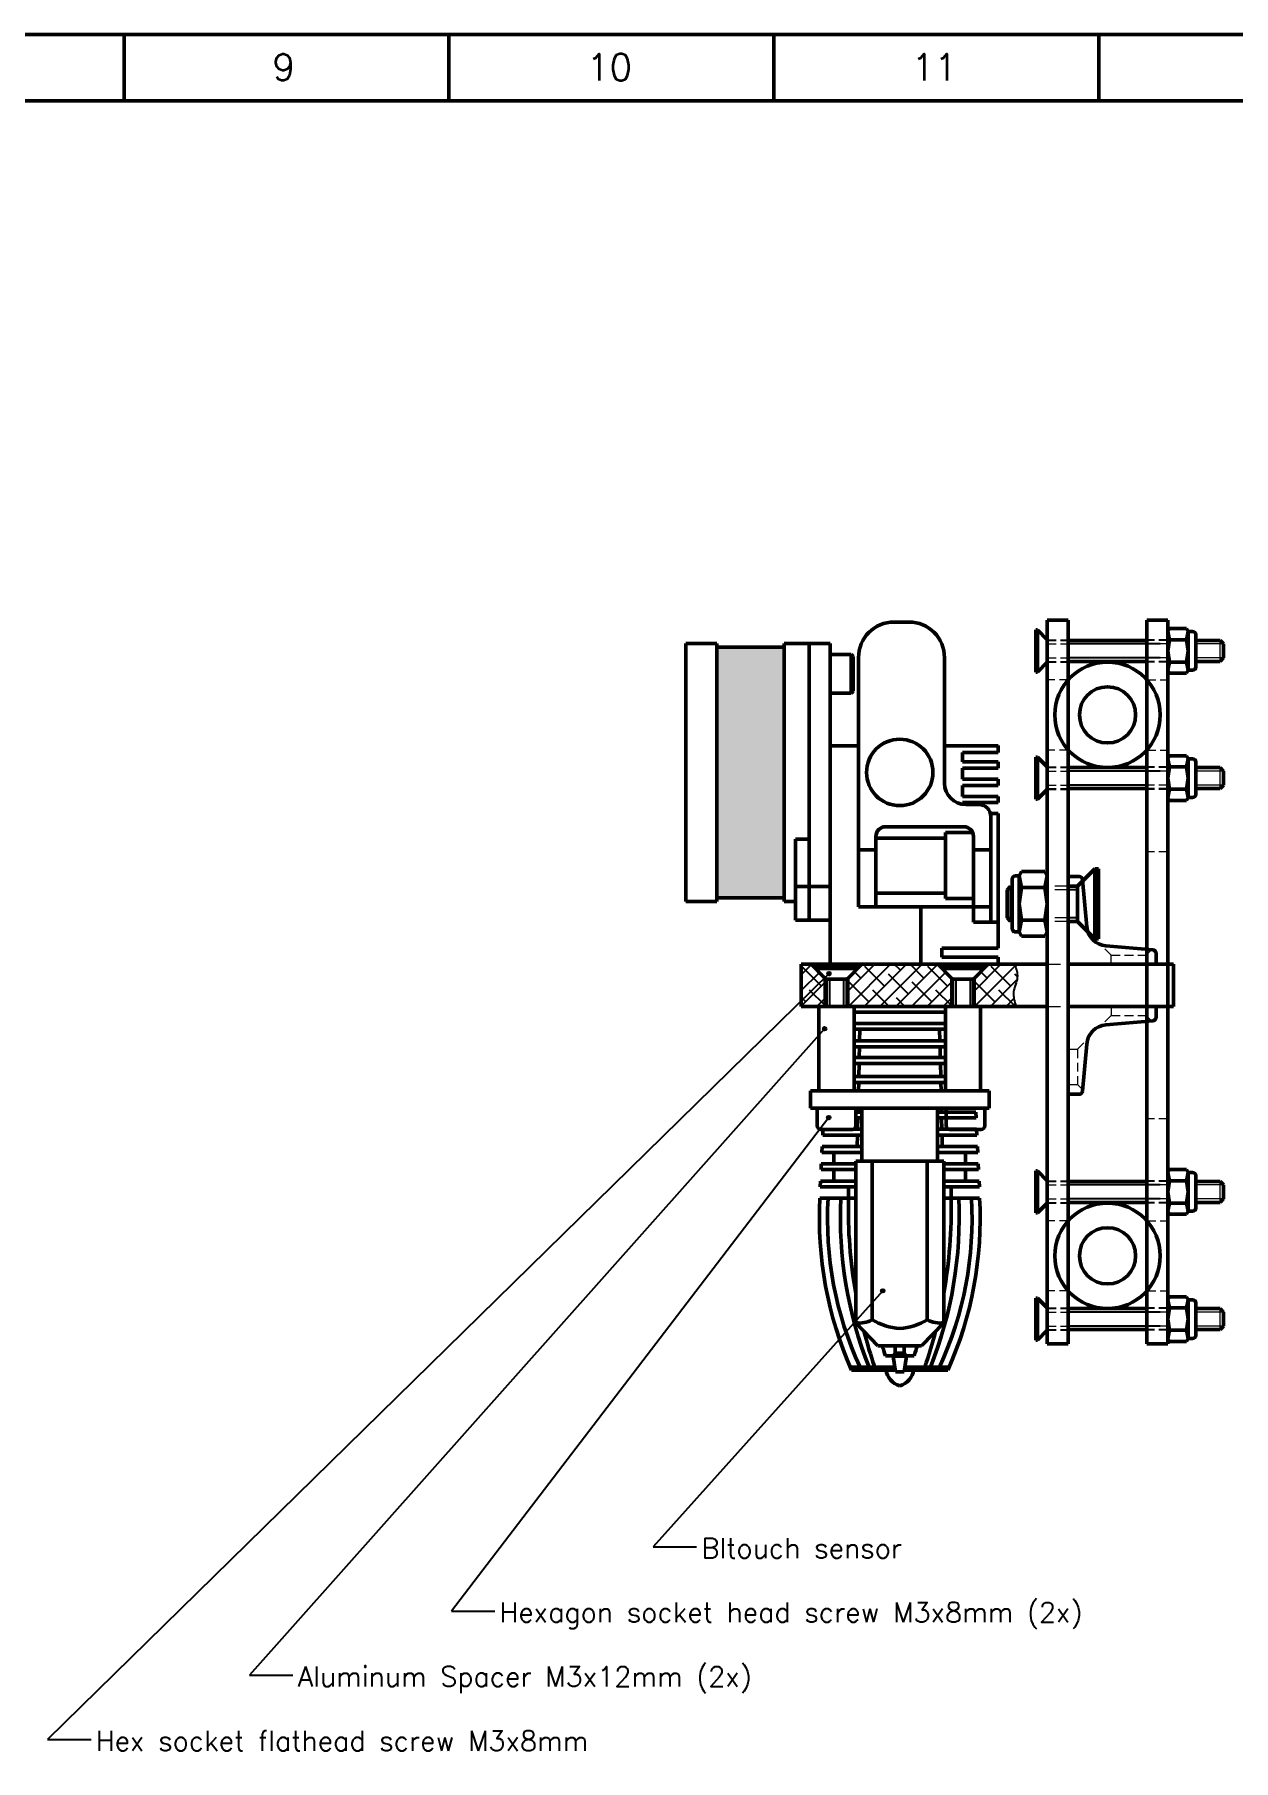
# Model space of a CAD drawing. Extents: x 22869 to 23563, y -7306 to -6812.
# Drawn here: x 23226.5 to 23397.2, y -7057.6 to -6811.9 of the extents above; entities that cross this region are included whole.
import ezdxf

# ---------------------------------------------------------------- set-up
doc = ezdxf.new("R2010")
doc.units = 0
doc.linetypes.add('DASHED', pattern=[19.05, 12.7, -6.35])
doc.layers.add('Cotas', color=90, linetype='Continuous')
doc.layers.add('Hachura', color=9, linetype='Continuous')
for name, color, linetype, lineweight in [('Extrusora', 4, 'Continuous', 50), ('Fixação e Transmissão', 5, 'Continuous', 50), ('Guias', 30, 'Continuous', 50), ('Hotend', 4, 'Continuous', 50), ('Linha tracejada', 254, 'DASHED', 15), ('Perfis e Cantoneiras', 2, 'Continuous', 50), ('Peças Usinadas', 120, 'Continuous', 50)]:
    doc.layers.add(name, color=color, linetype=linetype, lineweight=lineweight)
doc.styles.get("Standard").update_dxf_attribs({"font": 'romans.shx'})

msp = doc.modelspace()

# ---------------------------------------------------------------- hatches: boundary and pattern name
at = {"layer": 'Cotas'}
h = msp.add_hatch(color=256, dxfattribs=at)
h.dxf.hatch_style = 1
h.paths.add_polyline_path([(23339.896, -6945.566, 0.2411741), (23339.789, -6945.356, 0.6113775), (23339.379, -6945.566, 1), (23339.896, -6945.566)])
h = msp.add_hatch(color=256, dxfattribs=at)
h.dxf.hatch_style = 1
h.paths.add_polyline_path([(23339.276, -6953.425, 0.2411741), (23339.169, -6953.215, 0.6113775), (23338.759, -6953.425, 1), (23339.276, -6953.425)])
h = msp.add_hatch(color=256, dxfattribs=at)
h.dxf.hatch_style = 1
h.paths.add_polyline_path([(23339.856, -6966.073, 0.2411741), (23339.748, -6965.863, 0.6113775), (23339.338, -6966.073, 1), (23339.856, -6966.073)])
h = msp.add_hatch(color=256, dxfattribs=at)
h.dxf.hatch_style = 1
h.paths.add_polyline_path([(23347.552, -6990.729, 0.2411741), (23347.444, -6990.519, 0.6113775), (23347.034, -6990.729, 1), (23347.552, -6990.729)])
at = {"layer": 'Extrusora'}
h = msp.add_hatch(color=256, dxfattribs=at)
h.dxf.hatch_style = 1
h.paths.add_polyline_path([(23323.681, -6899.107), (23323.681, -6916.941), (23333.253, -6916.941), (23333.253, -6899.107), (23323.681, -6899.107)])
h = msp.add_hatch(color=256, dxfattribs=at)
h.dxf.hatch_style = 1
h.paths.add_polyline_path([(23323.681, -6916.941), (23323.681, -6934.776), (23333.253, -6934.776), (23333.253, -6916.941), (23323.681, -6916.941)])
at = {"layer": 'Hachura'}
h = msp.add_hatch(dxfattribs=at)
h.set_pattern_fill('ANSI38', color=256, scale=0.5)
h.paths.add_polyline_path([(23339.109, -6946.25), (23337.709, -6944.85), (23340.709, -6944.85), (23340.709, -6944.65), (23340.709, -6944.249), (23339.791, -6944.249), (23335.696, -6944.249), (23335.696, -6950.249), (23339.109, -6950.249), (23339.109, -6946.25)])
h = msp.add_hatch(dxfattribs=at)
h.set_pattern_fill('ANSI38', color=256, scale=0.5)
h.paths.add_polyline_path([(23357.109, -6946.25), (23355.709, -6944.85), (23358.709, -6944.85), (23358.709, -6944.65), (23358.709, -6944.249), (23352.727, -6944.249), (23349.709, -6944.249), (23340.709, -6944.249), (23340.709, -6944.65), (23343.709, -6944.65), (23343.709, -6944.85), (23342.309, -6946.25), (23342.309, -6950.249), (23349.709, -6950.249), (23355.696, -6950.249), (23357.109, -6950.249), (23357.109, -6946.25)])
h = msp.add_hatch(dxfattribs=at)
h.set_pattern_fill('ANSI38', color=256, scale=0.5)
h.paths.add_polyline_path([(23366.045, -6947.593), (23366.05, -6947.577), (23366.055, -6947.561), (23366.064, -6947.529), (23366.074, -6947.498), (23366.084, -6947.466), (23366.094, -6947.435), (23366.105, -6947.403), (23366.115, -6947.371), (23366.125, -6947.34), (23366.136, -6947.308), (23366.146, -6947.277), (23366.188, -6947.15), (23366.209, -6947.087), (23366.22, -6947.056), (23366.23, -6947.024), (23366.24, -6946.992), (23366.25, -6946.961), (23366.261, -6946.929), (23366.271, -6946.898), (23366.28, -6946.866), (23366.29, -6946.834), (23366.3, -6946.803), (23366.304, -6946.787), (23366.309, -6946.771), (23366.314, -6946.756), (23366.318, -6946.74), (23366.323, -6946.724), (23366.327, -6946.708), (23366.332, -6946.692), (23366.336, -6946.677), (23366.34, -6946.661), (23366.345, -6946.645), (23366.349, -6946.629), (23366.353, -6946.613), (23366.357, -6946.597), (23366.361, -6946.582), (23366.365, -6946.566), (23366.369, -6946.55), (23366.372, -6946.534), (23366.376, -6946.518), (23366.38, -6946.503), (23366.383, -6946.487), (23366.387, -6946.471), (23366.39, -6946.455), (23366.394, -6946.439), (23366.397, -6946.423), (23366.4, -6946.408), (23366.403, -6946.392), (23366.406, -6946.376), (23366.409, -6946.36), (23366.412, -6946.344), (23366.414, -6946.328), (23366.417, -6946.313), (23366.42, -6946.297), (23366.422, -6946.281), (23366.424, -6946.265), (23366.427, -6946.249), (23366.429, -6946.233), (23366.431, -6946.217), (23366.433, -6946.201), (23366.434, -6946.186), (23366.436, -6946.17), (23366.438, -6946.154), (23366.439, -6946.138), (23366.44, -6946.123), (23366.441, -6946.109), (23366.442, -6946.094), (23366.443, -6946.079), (23366.444, -6946.065), (23366.445, -6946.05), (23366.446, -6946.036), (23366.446, -6946.021), (23366.447, -6946.006), (23366.447, -6945.992), (23366.447, -6945.977), (23366.448, -6945.962), (23366.448, -6945.948), (23366.448, -6945.933), (23366.448, -6945.918), (23366.448, -6945.904), (23366.447, -6945.889), (23366.447, -6945.874), (23366.447, -6945.86), (23366.446, -6945.845), (23366.446, -6945.83), (23366.445, -6945.816), (23366.444, -6945.801), (23366.443, -6945.786), (23366.443, -6945.772), (23366.442, -6945.757), (23366.441, -6945.742), (23366.439, -6945.728), (23366.438, -6945.713), (23366.437, -6945.698), (23366.436, -6945.684), (23366.434, -6945.669), (23366.433, -6945.654), (23366.431, -6945.639), (23366.429, -6945.625), (23366.428, -6945.61), (23366.426, -6945.595), (23366.424, -6945.581), (23366.422, -6945.566), (23366.42, -6945.551), (23366.418, -6945.536), (23366.416, -6945.522), (23366.414, -6945.507), (23366.412, -6945.492), (23366.409, -6945.478), (23366.407, -6945.463), (23366.405, -6945.448), (23366.402, -6945.433), (23366.399, -6945.419), (23366.397, -6945.404), (23366.394, -6945.389), (23366.391, -6945.374), (23366.389, -6945.36), (23366.386, -6945.345), (23366.383, -6945.33), (23366.38, -6945.315), (23366.377, -6945.301), (23366.374, -6945.286), (23366.371, -6945.271), (23366.367, -6945.256), (23366.364, -6945.242), (23366.361, -6945.227), (23366.358, -6945.212), (23366.354, -6945.197), (23366.351, -6945.183), (23366.347, -6945.168), (23366.344, -6945.153), (23366.34, -6945.138), (23366.337, -6945.123), (23366.333, -6945.109), (23366.329, -6945.094), (23366.325, -6945.079), (23366.322, -6945.064), (23366.318, -6945.05), (23366.31, -6945.02), (23366.302, -6944.99), (23366.294, -6944.961), (23366.286, -6944.931), (23366.277, -6944.902), (23366.269, -6944.872), (23366.26, -6944.843), (23366.251, -6944.813), (23366.242, -6944.783), (23366.233, -6944.754), (23366.224, -6944.724), (23366.215, -6944.695), (23366.206, -6944.665), (23366.196, -6944.635), (23366.187, -6944.606), (23366.177, -6944.576), (23366.168, -6944.546), (23366.158, -6944.517), (23366.148, -6944.487), (23366.138, -6944.458), (23366.128, -6944.428), (23366.109, -6944.369), (23366.089, -6944.309), (23366.069, -6944.25), (23364.196, -6944.25), (23362.309, -6944.25), (23361.709, -6944.85), (23360.309, -6946.25), (23360.309, -6950.25), (23360.709, -6950.25), (23366.242, -6950.25), (23366.223, -6950.185), (23366.204, -6950.119), (23366.185, -6950.053), (23366.175, -6950.021), (23366.166, -6949.988), (23366.156, -6949.955), (23366.147, -6949.922), (23366.137, -6949.89), (23366.128, -6949.857), (23366.119, -6949.824), (23366.11, -6949.791), (23366.101, -6949.758), (23366.092, -6949.726), (23366.083, -6949.693), (23366.075, -6949.66), (23366.066, -6949.627), (23366.058, -6949.595), (23366.049, -6949.562), (23366.041, -6949.529), (23366.033, -6949.497), (23366.026, -6949.464), (23366.018, -6949.431), (23366.014, -6949.415), (23366.01, -6949.398), (23366.007, -6949.382), (23366.003, -6949.366), (23365.999, -6949.349), (23365.996, -6949.333), (23365.992, -6949.317), (23365.989, -6949.3), (23365.986, -6949.284), (23365.982, -6949.268), (23365.979, -6949.251), (23365.976, -6949.235), (23365.973, -6949.219), (23365.969, -6949.202), (23365.966, -6949.186), (23365.963, -6949.17), (23365.96, -6949.153), (23365.957, -6949.137), (23365.954, -6949.121), (23365.952, -6949.105), (23365.949, -6949.088), (23365.946, -6949.072), (23365.944, -6949.056), (23365.941, -6949.039), (23365.939, -6949.023), (23365.936, -6949.007), (23365.934, -6948.99), (23365.931, -6948.974), (23365.929, -6948.958), (23365.927, -6948.942), (23365.925, -6948.925), (23365.923, -6948.909), (23365.921, -6948.893), (23365.919, -6948.877), (23365.917, -6948.86), (23365.915, -6948.844), (23365.914, -6948.828), (23365.912, -6948.811), (23365.91, -6948.795), (23365.909, -6948.779), (23365.908, -6948.763), (23365.906, -6948.746), (23365.905, -6948.73), (23365.904, -6948.714), (23365.903, -6948.698), (23365.902, -6948.682), (23365.901, -6948.665), (23365.9, -6948.649), (23365.899, -6948.633), (23365.899, -6948.617), (23365.898, -6948.6), (23365.897, -6948.584), (23365.897, -6948.568), (23365.897, -6948.552), (23365.896, -6948.536), (23365.896, -6948.519), (23365.896, -6948.503), (23365.896, -6948.487), (23365.896, -6948.471), (23365.897, -6948.455), (23365.897, -6948.439), (23365.897, -6948.422), (23365.898, -6948.406), (23365.898, -6948.39), (23365.899, -6948.374), (23365.9, -6948.358), (23365.901, -6948.342), (23365.902, -6948.326), (23365.903, -6948.309), (23365.904, -6948.293), (23365.905, -6948.277), (23365.906, -6948.261), (23365.908, -6948.245), (23365.91, -6948.229), (23365.911, -6948.213), (23365.913, -6948.197), (23365.915, -6948.18), (23365.917, -6948.164), (23365.919, -6948.148), (23365.921, -6948.133), (23365.923, -6948.117), (23365.926, -6948.101), (23365.928, -6948.085), (23365.931, -6948.069), (23365.934, -6948.053), (23365.936, -6948.037), (23365.939, -6948.021), (23365.942, -6948.005), (23365.945, -6947.989), (23365.948, -6947.973), (23365.952, -6947.957), (23365.955, -6947.942), (23365.958, -6947.926), (23365.962, -6947.91), (23365.965, -6947.894), (23365.969, -6947.878), (23365.973, -6947.862), (23365.976, -6947.846), (23365.98, -6947.83), (23365.984, -6947.814), (23365.988, -6947.799), (23365.992, -6947.783), (23365.996, -6947.767), (23366, -6947.751), (23366.005, -6947.735), (23366.009, -6947.719), (23366.013, -6947.704), (23366.018, -6947.688), (23366.022, -6947.672), (23366.027, -6947.656), (23366.031, -6947.64), (23366.036, -6947.624), (23366.041, -6947.609), (23366.045, -6947.593)])

# ---------------------------------------------------------------- linework, layer by layer
at = {"layer": 'Cotas'}
for p, q in [((23339.638, -6945.566), (23228.402, -7054.594)), ((23339.017, -6953.425), (23257.139, -7045.452)), ((23339.597, -6966.073), (23285.876, -7036.309)), ((23347.293, -6990.729), (23314.612, -7027.166)), ((23314.612, -7027.166), (23320.788, -7027.166)), ((23285.876, -7036.309), (23292.051, -7036.309)), ((23257.139, -7045.452), (23263.314, -7045.452)), ((23228.402, -7054.594), (23234.578, -7054.594))]:
    msp.add_line(p, q, dxfattribs=at)
for centre in [(23339.638, -6945.566), (23339.017, -6953.425), (23339.597, -6966.073), (23347.293, -6990.729)]:
    msp.add_circle(centre, 0.259, dxfattribs=at)
at = {"layer": 'Extrusora'}
for p, q in [((23348.908, -6895.532), (23351.005, -6895.532)), ((23323.681, -6898.57), (23319.253, -6898.57)), ((23319.253, -6935.312), (23319.253, -6898.57)), ((23323.681, -6935.312), (23323.681, -6898.57)), ((23323.681, -6899.107), (23333.253, -6899.107)), ((23323.681, -6899.107), (23333.253, -6899.107)), ((23333.253, -6935.312), (23333.253, -6898.57)), ((23339.791, -6898.57), (23333.253, -6898.57)), ((23336.805, -6937.954), (23336.805, -6898.57)), ((23339.791, -6937.954), (23339.791, -6898.57)), ((23339.791, -6900.175), (23342.814, -6900.175)), ((23342.814, -6900.175), (23343.095, -6900.457)), ((23342.814, -6900.175), (23342.814, -6905.647)), ((23343.095, -6900.457), (23343.095, -6905.366)), ((23343.836, -6936.066), (23343.836, -6900.604)), ((23356.077, -6918.468), (23356.077, -6900.604)), ((23343.095, -6905.366), (23342.814, -6905.647)), ((23342.814, -6905.647), (23339.824, -6905.647)), ((23339.791, -6913.167), (23343.836, -6913.167)), ((23356.077, -6913.167), (23363.696, -6913.167)), ((23358.623, -6914.085), (23363.696, -6914.085)), ((23358.623, -6915.437), (23358.623, -6914.085)), ((23358.623, -6915.437), (23363.696, -6915.437)), ((23363.696, -6914.085), (23363.696, -6913.119)), ((23363.696, -6916.332), (23363.696, -6915.437)), ((23358.623, -6916.332), (23363.696, -6916.332)), ((23358.623, -6917.921), (23358.623, -6916.332)), ((23358.623, -6917.921), (23363.696, -6917.921)), ((23363.696, -6918.816), (23363.696, -6917.921)), ((23358.623, -6918.816), (23363.696, -6918.816)), ((23358.623, -6920.344), (23358.623, -6918.816)), ((23358.623, -6920.344), (23363.696, -6920.344)), ((23363.696, -6921.201), (23363.696, -6920.344)), ((23358.623, -6921.201), (23363.696, -6921.201)), ((23358.623, -6921.471), (23358.623, -6921.201)), ((23360.991, -6921.512), (23359.121, -6921.512)), ((23362.627, -6922.777), (23363.696, -6922.777)), ((23363.696, -6938.272), (23363.696, -6922.777)), ((23358.826, -6924.67), (23347.691, -6924.67)), ((23362.681, -6938.272), (23362.681, -6923.203)), ((23334.877, -6937.954), (23334.877, -6926.431)), ((23334.877, -6926.431), (23336.805, -6926.431)), ((23346.316, -6936.066), (23346.316, -6926.045)), ((23346.316, -6926.295), (23356.234, -6926.295)), ((23356.234, -6934.884), (23356.234, -6925.513)), ((23356.234, -6925.513), (23360.094, -6925.513)), ((23360.201, -6938.272), (23360.201, -6926.045)), ((23343.836, -6927.945), (23346.316, -6927.945)), ((23360.201, -6927.945), (23362.681, -6927.945)), ((23323.681, -6934.776), (23333.253, -6934.776)), ((23334.877, -6933.189), (23339.791, -6933.189)), ((23346.316, -6934.103), (23356.234, -6934.103)), ((23356.234, -6934.884), (23360.201, -6934.884)), ((23323.681, -6935.312), (23319.253, -6935.312)), ((23334.877, -6935.312), (23333.253, -6935.312)), ((23362.681, -6936.066), (23343.836, -6936.066)), ((23352.727, -6944.249), (23352.727, -6936.066)), ((23339.791, -6937.954), (23334.877, -6937.954)), ((23339.791, -6937.954), (23339.791, -6944.249)), ((23360.201, -6938.272), (23363.696, -6938.272)), ((23363.696, -6941.941), (23363.696, -6938.272)), ((23355.715, -6941.941), (23355.715, -6943.227)), ((23355.715, -6941.941), (23363.696, -6941.941)), ((23339.791, -6944.249), (23363.696, -6944.249)), ((23355.715, -6943.227), (23363.696, -6943.227)), ((23363.696, -6944.249), (23363.696, -6943.227))]:
    msp.add_line(p, q, dxfattribs=at)
msp.add_circle((23349.709, -6916.941), 4.725, dxfattribs=at)
for centre, radius, start, end in [((23348.908, -6900.604), 5.072, 90, 180), ((23351.005, -6900.604), 5.072, 0, 90), ((23359.121, -6918.468), 3.043, 180, 270), ((23360.991, -6923.203), 1.691, 360, 90), ((23347.691, -6926.045), 1.375, 90, 180), ((23358.826, -6926.045), 1.375, 360, 90)]:
    msp.add_arc(centre, radius, start, end, dxfattribs=at)
at = {"layer": 'Fixação e Transmissão', "ltscale": 0.1}
for p, q in [((23369.296, -6896.649), (23369.096, -6896.649)), ((23369.296, -6902.649), (23369.096, -6902.649)), ((23369.296, -6914.749), (23369.096, -6914.749)), ((23369.296, -6920.749), (23369.096, -6920.749)), ((23377.996, -6930.649), (23377.496, -6930.649)), ((23374.996, -6933.149), (23374.996, -6938.149)), ((23377.996, -6940.649), (23377.496, -6940.649)), ((23343.709, -6944.85), (23343.709, -6944.65)), ((23361.709, -6944.85), (23361.709, -6944.65)), ((23337.959, -6964.75), (23337.959, -6967.25)), ((23343.459, -6964.75), (23343.459, -6967.25)), ((23356.307, -6964.75), (23356.307, -6967.25)), ((23361.807, -6964.75), (23361.807, -6967.25)), ((23369.296, -6973.649), (23369.096, -6973.649)), ((23369.296, -6979.649), (23369.096, -6979.649)), ((23369.296, -6991.749), (23369.096, -6991.749)), ((23369.296, -6997.749), (23369.096, -6997.749))]:
    msp.add_line(p, q, dxfattribs=at)
at = {"layer": 'Fixação e Transmissão'}
for p, q in [((23369.096, -6902.649), (23369.096, -6896.649)), ((23369.296, -6902.649), (23369.296, -6896.649)), ((23370.696, -6898.049), (23369.296, -6896.649)), ((23384.876, -6898.149), (23373.696, -6898.149)), ((23387.876, -6896.899), (23388.122, -6896.473)), ((23387.876, -6896.899), (23388.122, -6898.061)), ((23387.876, -6902.399), (23387.876, -6896.899)), ((23388.122, -6898.061), (23387.876, -6899.649)), ((23388.122, -6896.473), (23390.531, -6896.473)), ((23388.122, -6898.061), (23390.531, -6898.061)), ((23390.776, -6896.899), (23390.531, -6896.473)), ((23390.776, -6896.899), (23390.531, -6898.061)), ((23390.531, -6898.061), (23390.776, -6899.649)), ((23390.776, -6896.899), (23391.376, -6896.899)), ((23390.776, -6902.399), (23390.776, -6896.899)), ((23391.876, -6901.899), (23391.876, -6897.399)), ((23395.296, -6898.149), (23391.876, -6898.149)), ((23395.796, -6898.649), (23395.296, -6898.149)), ((23388.122, -6901.236), (23387.876, -6899.649)), ((23390.531, -6901.236), (23390.776, -6899.649)), ((23395.796, -6900.649), (23395.296, -6901.149)), ((23395.796, -6898.649), (23395.796, -6900.649)), ((23370.696, -6901.249), (23369.296, -6902.649)), ((23384.876, -6901.149), (23373.696, -6901.149)), ((23387.876, -6902.399), (23388.122, -6901.236)), ((23387.876, -6902.399), (23388.122, -6902.824)), ((23388.122, -6901.236), (23390.531, -6901.236)), ((23388.122, -6902.824), (23390.531, -6902.824)), ((23390.776, -6902.399), (23390.531, -6901.236)), ((23390.776, -6902.399), (23390.531, -6902.824)), ((23390.776, -6902.399), (23391.376, -6902.399)), ((23395.296, -6901.149), (23391.876, -6901.149)), ((23369.096, -6914.749), (23369.096, -6920.749)), ((23369.296, -6914.749), (23369.296, -6920.749)), ((23370.696, -6916.149), (23369.296, -6914.749)), ((23387.876, -6914.999), (23388.122, -6914.573)), ((23387.876, -6914.999), (23388.122, -6916.161)), ((23387.876, -6914.999), (23387.876, -6920.499)), ((23388.122, -6914.573), (23390.531, -6914.573)), ((23390.776, -6914.999), (23390.531, -6914.573)), ((23390.776, -6914.999), (23390.531, -6916.161)), ((23390.776, -6914.999), (23391.376, -6914.999)), ((23390.776, -6914.999), (23390.776, -6920.499)), ((23384.876, -6916.249), (23373.696, -6916.249)), ((23388.122, -6916.161), (23387.876, -6917.749)), ((23388.122, -6919.336), (23387.876, -6917.749)), ((23388.122, -6916.161), (23390.531, -6916.161)), ((23390.531, -6916.161), (23390.776, -6917.749)), ((23390.531, -6919.336), (23390.776, -6917.749)), ((23391.876, -6915.499), (23391.876, -6919.999)), ((23395.296, -6916.249), (23391.876, -6916.249)), ((23395.796, -6916.749), (23395.296, -6916.249)), ((23395.796, -6916.749), (23395.796, -6918.749)), ((23370.696, -6919.349), (23369.296, -6920.749)), ((23384.876, -6919.249), (23373.696, -6919.249)), ((23387.876, -6920.499), (23388.122, -6919.336)), ((23388.122, -6919.336), (23390.531, -6919.336)), ((23390.776, -6920.499), (23390.531, -6919.336)), ((23395.296, -6919.249), (23391.876, -6919.249)), ((23395.796, -6918.749), (23395.296, -6919.249)), ((23387.876, -6920.499), (23388.122, -6920.924)), ((23388.122, -6920.924), (23390.531, -6920.924)), ((23390.776, -6920.499), (23390.531, -6920.924)), ((23390.776, -6920.499), (23391.376, -6920.499)), ((23365.696, -6939.149), (23365.696, -6932.149)), ((23366.696, -6931.649), (23366.196, -6931.649)), ((23366.696, -6931.649), (23367.053, -6931.03)), ((23366.696, -6931.649), (23367.053, -6933.339)), ((23366.696, -6939.649), (23366.696, -6931.649)), ((23370.339, -6931.03), (23367.053, -6931.03)), ((23370.696, -6931.649), (23370.339, -6931.03)), ((23370.696, -6931.649), (23370.339, -6933.339)), ((23370.696, -6939.649), (23370.696, -6931.649)), ((23377.496, -6930.649), (23374.996, -6933.149)), ((23365.496, -6933.149), (23364.996, -6933.649)), ((23364.996, -6937.649), (23364.996, -6933.649)), ((23365.696, -6933.149), (23365.496, -6933.149)), ((23367.053, -6933.339), (23366.696, -6935.649)), ((23370.339, -6933.339), (23367.053, -6933.339)), ((23370.339, -6933.339), (23370.696, -6935.649)), ((23374.996, -6933.149), (23373.696, -6933.149)), ((23367.053, -6937.958), (23366.696, -6935.649)), ((23370.339, -6937.958), (23370.696, -6935.649)), ((23365.496, -6938.149), (23364.996, -6937.649)), ((23365.696, -6938.149), (23365.496, -6938.149)), ((23366.696, -6939.649), (23366.196, -6939.649)), ((23366.696, -6939.649), (23367.053, -6937.958)), ((23366.696, -6939.649), (23367.053, -6940.267)), ((23370.339, -6937.958), (23367.053, -6937.958)), ((23370.696, -6939.649), (23370.339, -6937.958)), ((23370.696, -6939.649), (23370.339, -6940.267)), ((23374.996, -6938.149), (23373.696, -6938.149)), ((23377.496, -6940.649), (23374.996, -6938.149)), ((23370.339, -6940.267), (23367.053, -6940.267)), ((23343.709, -6944.65), (23337.709, -6944.65)), ((23343.709, -6944.85), (23337.709, -6944.85)), ((23361.709, -6944.65), (23355.709, -6944.65)), ((23361.709, -6944.85), (23355.709, -6944.85)), ((23339.109, -6946.25), (23339.209, -6946.35)), ((23342.309, -6946.25), (23342.209, -6946.35)), ((23357.109, -6946.25), (23357.209, -6946.35)), ((23360.309, -6946.25), (23360.209, -6946.35)), ((23342.709, -6950.25), (23338.709, -6950.25)), ((23360.709, -6950.25), (23356.709, -6950.25)), ((23336.991, -6962.25), (23336.991, -6964.75)), ((23349.709, -6962.25), (23336.991, -6962.25)), ((23349.709, -6962.25), (23362.428, -6962.25)), ((23362.428, -6962.25), (23362.428, -6964.75)), ((23336.991, -6964.75), (23349.709, -6964.75)), ((23344.321, -6964.75), (23344.321, -6972.251)), ((23362.428, -6964.75), (23349.709, -6964.75)), ((23355.097, -6964.75), (23355.097, -6972.251)), ((23338.459, -6967.75), (23342.959, -6967.75)), ((23356.807, -6967.75), (23361.307, -6967.75)), ((23343.436, -6972.251), (23343.436, -6995.267)), ((23343.436, -6972.251), (23349.709, -6972.251)), ((23345.789, -6972.251), (23345.789, -6994.834)), ((23355.982, -6972.251), (23349.709, -6972.251)), ((23353.63, -6972.251), (23353.63, -6994.834)), ((23355.982, -6972.251), (23355.982, -6995.267)), ((23369.096, -6979.649), (23369.096, -6973.649)), ((23369.296, -6979.649), (23369.296, -6973.649)), ((23370.696, -6975.049), (23369.296, -6973.649)), ((23387.876, -6973.899), (23388.122, -6973.473)), ((23387.876, -6973.899), (23388.122, -6975.061)), ((23387.876, -6979.399), (23387.876, -6973.899)), ((23388.122, -6973.473), (23390.531, -6973.473)), ((23390.776, -6973.899), (23390.531, -6973.473)), ((23390.776, -6973.899), (23390.531, -6975.061)), ((23390.776, -6973.899), (23391.376, -6973.899)), ((23390.776, -6979.399), (23390.776, -6973.899)), ((23391.876, -6978.899), (23391.876, -6974.399)), ((23384.876, -6975.149), (23373.696, -6975.149)), ((23388.122, -6975.061), (23387.876, -6976.649)), ((23388.122, -6978.236), (23387.876, -6976.649)), ((23388.122, -6975.061), (23390.531, -6975.061)), ((23390.531, -6975.061), (23390.776, -6976.649)), ((23390.531, -6978.236), (23390.776, -6976.649)), ((23395.296, -6975.149), (23391.876, -6975.149)), ((23395.796, -6975.649), (23395.296, -6975.149)), ((23395.796, -6975.649), (23395.796, -6977.649)), ((23370.696, -6978.249), (23369.296, -6979.649)), ((23384.876, -6978.149), (23373.696, -6978.149)), ((23387.876, -6979.399), (23388.122, -6978.236)), ((23388.122, -6978.236), (23390.531, -6978.236)), ((23390.776, -6979.399), (23390.531, -6978.236)), ((23395.296, -6978.149), (23391.876, -6978.149)), ((23395.796, -6977.649), (23395.296, -6978.149)), ((23387.876, -6979.399), (23388.122, -6979.824)), ((23388.122, -6979.824), (23390.531, -6979.824)), ((23390.776, -6979.399), (23390.531, -6979.824)), ((23390.776, -6979.399), (23391.376, -6979.399)), ((23387.876, -6991.999), (23388.122, -6991.573)), ((23388.122, -6991.573), (23390.531, -6991.573)), ((23390.776, -6991.999), (23390.531, -6991.573)), ((23369.096, -6991.749), (23369.096, -6997.749)), ((23369.296, -6991.749), (23369.296, -6997.749)), ((23370.696, -6993.149), (23369.296, -6991.749)), ((23384.876, -6993.249), (23373.696, -6993.249)), ((23387.876, -6991.999), (23388.122, -6993.161)), ((23387.876, -6991.999), (23387.876, -6997.499)), ((23388.122, -6993.161), (23387.876, -6994.749)), ((23388.122, -6993.161), (23390.531, -6993.161)), ((23390.776, -6991.999), (23390.531, -6993.161)), ((23390.531, -6993.161), (23390.776, -6994.749)), ((23390.776, -6991.999), (23391.376, -6991.999)), ((23390.776, -6991.999), (23390.776, -6997.499)), ((23391.876, -6992.499), (23391.876, -6996.999)), ((23395.296, -6993.249), (23391.876, -6993.249)), ((23395.796, -6993.749), (23395.296, -6993.249)), ((23395.796, -6993.749), (23395.796, -6995.749)), ((23343.436, -6995.267), (23346.609, -6998.55)), ((23355.982, -6995.267), (23352.809, -6998.55)), ((23370.696, -6996.349), (23369.296, -6997.749)), ((23384.876, -6996.249), (23373.696, -6996.249)), ((23388.122, -6996.336), (23387.876, -6994.749)), ((23387.876, -6997.499), (23388.122, -6996.336)), ((23388.122, -6996.336), (23390.531, -6996.336)), ((23390.531, -6996.336), (23390.776, -6994.749)), ((23390.776, -6997.499), (23390.531, -6996.336)), ((23395.296, -6996.249), (23391.876, -6996.249)), ((23395.796, -6995.749), (23395.296, -6996.249)), ((23349.709, -6998.55), (23346.609, -6998.55)), ((23349.071, -6999.62), (23349.071, -6998.55)), ((23349.709, -6998.55), (23352.809, -6998.55)), ((23350.347, -6999.62), (23350.347, -6998.55)), ((23387.876, -6997.499), (23388.122, -6997.924)), ((23388.122, -6997.924), (23390.531, -6997.924)), ((23390.776, -6997.499), (23390.531, -6997.924)), ((23390.776, -6997.499), (23391.376, -6997.499)), ((23348.747, -7000.039), (23349.071, -6999.62)), ((23348.747, -7000.039), (23349.709, -7000.039)), ((23349.1, -7002.25), (23348.747, -7000.039)), ((23349.071, -6999.62), (23349.709, -6999.62)), ((23350.347, -6999.62), (23349.709, -6999.62)), ((23350.672, -7000.039), (23349.709, -7000.039)), ((23350.318, -7002.25), (23350.672, -7000.039)), ((23350.672, -7000.039), (23350.347, -6999.62)), ((23349.709, -7002.25), (23349.1, -7002.25)), ((23349.709, -7002.25), (23350.318, -7002.25))]:
    msp.add_line(p, q, dxfattribs=at)
at = {"layer": 'Fixação e Transmissão', "flags": 128}
for points in [[(23377.496, -6940.649), (23377.496, -6930.649)], [(23377.996, -6940.649), (23377.996, -6930.649)]]:
    msp.add_lwpolyline(points, dxfattribs=at)
for points in [[(23343.209, -6962.25), (23338.209, -6962.25), (23338.209, -6950.25), (23343.209, -6950.25)], [(23361.209, -6962.25), (23356.209, -6962.25), (23356.209, -6950.25), (23361.209, -6950.25)]]:
    msp.add_lwpolyline(points, close=True, dxfattribs=at)
at = {"layer": 'Fixação e Transmissão'}
for centre, radius, start, end in [((23391.376, -6897.399), 0.5, 360, 90), ((23391.376, -6901.899), 0.5, 270, 360), ((23391.376, -6915.499), 0.5, 360, 90), ((23391.376, -6919.999), 0.5, 270, 360), ((23366.196, -6932.149), 0.5, 90, 180), ((23366.196, -6939.149), 0.5, 180, 270), ((23338.459, -6967.25), 0.5, 180, 270), ((23342.959, -6967.25), 0.5, 270, 360), ((23356.807, -6967.25), 0.5, 180, 270), ((23361.307, -6967.25), 0.5, 270, 360), ((23391.376, -6974.399), 0.5, 360, 90), ((23391.376, -6978.899), 0.5, 270, 360), ((23391.376, -6992.499), 0.5, 360, 90), ((23344.013, -6991.794), 3.521, 260.57007, 300.27563), ((23350.203, -6987.734), 8.361, 238.12984, 266.63014), ((23349.215, -6987.734), 8.361, 273.36986, 301.87016), ((23355.405, -6991.794), 3.521, 239.72437, 279.42993), ((23391.376, -6996.999), 0.5, 270, 360)]:
    msp.add_arc(centre, radius, start, end, dxfattribs=at)
at = {"layer": 'Guias'}
for centre, radius in [((23379.286, -6908.749), 7.5), ((23379.286, -6908.749), 4), ((23379.286, -6985.749), 7.5), ((23379.286, -6985.749), 4)]:
    msp.add_circle(centre, radius, dxfattribs=at)
at = {"layer": 'Hachura'}
for p, q in [((23386.786, -6898.649), (23373.696, -6898.649)), ((23386.786, -6900.649), (23373.696, -6900.649)), ((23386.786, -6916.749), (23373.696, -6916.749)), ((23384.876, -6918.749), (23373.696, -6918.749)), ((23365.696, -6933.649), (23364.996, -6933.649)), ((23365.496, -6938.149), (23365.496, -6933.149)), ((23374.996, -6933.649), (23373.696, -6933.649)), ((23365.696, -6937.649), (23364.996, -6937.649)), ((23374.996, -6937.649), (23373.696, -6937.649)), ((23386.786, -6975.649), (23373.696, -6975.649)), ((23386.786, -6977.649), (23373.696, -6977.649)), ((23386.786, -6993.749), (23373.696, -6993.749)), ((23386.786, -6995.749), (23373.696, -6995.749))]:
    msp.add_line(p, q, dxfattribs=at)
at = {"layer": 'Hachura', "color": 0, "ltscale": 0.1}
for p, q in [((23339.709, -6946.35), (23339.709, -6950.25)), ((23341.709, -6946.35), (23341.709, -6950.25)), ((23357.709, -6946.35), (23357.709, -6950.25)), ((23359.709, -6946.35), (23359.709, -6950.25))]:
    msp.add_line(p, q, dxfattribs=at)
at = {"layer": 'Hachura'}
msp.add_spline([(23366.069, -6944.25), (23366.439, -6946.138), (23365.917, -6948.164), (23366.242, -6950.25)], degree=3, dxfattribs=at)
at = {"layer": 'Hotend'}
for p, q in [((23349.709, -6950.249), (23339.623, -6950.249)), ((23349.709, -6951.071), (23343.209, -6951.071)), ((23349.709, -6950.249), (23359.795, -6950.249)), ((23349.709, -6951.071), (23356.209, -6951.071)), ((23349.709, -6952.677), (23343.209, -6952.677)), ((23349.709, -6953.499), (23343.209, -6953.499)), ((23344.034, -6953.499), (23343.997, -6955.153)), ((23349.709, -6952.677), (23356.209, -6952.677)), ((23349.709, -6953.499), (23356.209, -6953.499)), ((23355.384, -6953.499), (23355.421, -6955.153)), ((23349.709, -6955.153), (23343.209, -6955.153)), ((23349.709, -6955.975), (23343.209, -6955.975)), ((23343.978, -6955.975), (23343.943, -6957.525)), ((23349.709, -6955.153), (23356.209, -6955.153)), ((23349.709, -6955.975), (23356.209, -6955.975)), ((23355.44, -6955.975), (23355.475, -6957.525)), ((23349.709, -6957.525), (23343.209, -6957.525)), ((23349.709, -6958.347), (23343.209, -6958.347)), ((23343.925, -6958.347), (23343.882, -6960.23)), ((23349.709, -6957.525), (23356.209, -6957.525)), ((23349.709, -6958.347), (23356.209, -6958.347)), ((23355.494, -6958.347), (23355.536, -6960.23)), ((23349.709, -6960.23), (23343.209, -6960.23)), ((23349.709, -6961.053), (23343.209, -6961.053)), ((23343.864, -6961.053), (23343.837, -6962.25)), ((23349.709, -6960.23), (23356.209, -6960.23)), ((23349.709, -6961.053), (23356.209, -6961.053)), ((23355.555, -6961.053), (23355.582, -6962.25)), ((23344.321, -6965.296), (23343.459, -6965.296)), ((23344.321, -6966.118), (23343.459, -6966.118)), ((23343.749, -6966.118), (23343.713, -6967.736)), ((23343.78, -6964.75), (23343.768, -6965.296)), ((23355.097, -6965.296), (23360.522, -6965.296)), ((23355.097, -6966.118), (23360.562, -6966.118)), ((23355.638, -6964.75), (23355.65, -6965.296)), ((23355.669, -6966.118), (23355.705, -6967.736)), ((23360.562, -6966.118), (23360.522, -6965.296)), ((23338.739, -6968.559), (23338.778, -6967.75)), ((23344.321, -6968.559), (23338.739, -6968.559)), ((23344.321, -6967.736), (23343.076, -6967.736)), ((23343.694, -6968.559), (23343.657, -6970.198)), ((23355.097, -6967.736), (23360.64, -6967.736)), ((23355.097, -6968.559), (23360.68, -6968.559)), ((23355.724, -6968.559), (23355.761, -6970.198)), ((23360.68, -6968.559), (23360.64, -6967.736)), ((23338.62, -6971.02), (23338.659, -6970.198)), ((23344.321, -6971.02), (23338.62, -6971.02)), ((23344.321, -6970.198), (23338.659, -6970.198)), ((23340.329, -6972.656), (23340.329, -6971.02)), ((23355.097, -6970.198), (23360.759, -6970.198)), ((23355.097, -6971.02), (23360.799, -6971.02)), ((23359.089, -6972.656), (23359.089, -6971.02)), ((23360.799, -6971.02), (23360.759, -6970.198)), ((23338.501, -6973.479), (23338.541, -6972.656)), ((23343.436, -6973.479), (23338.501, -6973.479)), ((23343.436, -6972.656), (23338.541, -6972.656)), ((23340.329, -6975.099), (23340.329, -6973.479)), ((23355.982, -6972.656), (23360.878, -6972.656)), ((23355.982, -6973.479), (23360.918, -6973.479)), ((23359.089, -6975.099), (23359.089, -6973.479)), ((23360.918, -6973.479), (23360.878, -6972.656)), ((23338.383, -6975.922), (23338.423, -6975.099)), ((23343.436, -6975.922), (23338.383, -6975.922)), ((23343.436, -6975.099), (23338.423, -6975.099)), ((23342.404, -6975.922), (23342.404, -6977.552)), ((23355.982, -6975.099), (23360.996, -6975.099)), ((23355.982, -6975.922), (23361.036, -6975.922)), ((23357.015, -6975.922), (23357.015, -6977.552)), ((23361.036, -6975.922), (23360.996, -6975.099)), ((23338.337, -6977.552), (23343.436, -6977.552)), ((23361.082, -6977.552), (23355.982, -6977.552)), ((23347.671, -6999.96), (23348.808, -6999.96)), ((23351.748, -6999.96), (23350.611, -6999.96)), ((23348.996, -7001.596), (23342.677, -7001.596)), ((23342.854, -7001.999), (23349.06, -7001.999)), ((23344.059, -7001.596), (23344.461, -7001.999)), ((23345.339, -7001.596), (23345.741, -7001.999)), ((23346.146, -7001.596), (23346.549, -7001.999)), ((23356.564, -7001.999), (23350.358, -7001.999)), ((23350.423, -7001.596), (23356.742, -7001.596)), ((23353.272, -7001.596), (23352.87, -7001.999)), ((23354.08, -7001.596), (23353.677, -7001.999)), ((23355.36, -7001.596), (23354.957, -7001.999))]:
    msp.add_line(p, q, dxfattribs=at)
for centre, radius, start, end in [((23391.385, -6980.39), 53.124, 176.93703, 204.00078), ((23389.705, -6980.501), 50.285, 176.63823, 204.80428), ((23398.918, -6980.274), 57.666, 177.29403, 201.69981), ((23411.974, -6979.037), 69.586, 178.77729, 189.95945), ((23300.5, -6980.274), 57.666, 338.30019, 2.70597), ((23309.714, -6980.501), 50.285, 335.19572, 3.36177), ((23287.444, -6979.037), 69.586, 350.04055, 1.22271), ((23308.033, -6980.39), 53.124, 335.99922, 3.06297), ((23411.974, -6979.037), 69.586, 194.51834, 198.91671), ((23287.444, -6979.037), 69.586, 341.08329, 345.48166), ((23409.901, -6979.263), 65.582, 197.10345, 198.39702), ((23289.517, -6979.263), 65.582, 341.60298, 342.89655), ((23350.549, -7001.493), 2.882, 189.53156, 253.0677), ((23348.87, -7001.493), 2.882, 286.9323, 350.46844)]:
    msp.add_arc(centre, radius, start, end, dxfattribs=at)
at = {"layer": 'Linha tracejada', "ltscale": 0.1}
for p, q in [((23370.796, -6898.149), (23370.696, -6898.049)), ((23370.696, -6898.049), (23373.696, -6898.049)), ((23370.696, -6898.149), (23373.696, -6898.149)), ((23370.796, -6901.149), (23370.796, -6898.149)), ((23387.876, -6898.049), (23384.876, -6898.049)), ((23387.876, -6898.149), (23384.876, -6898.149)), ((23370.696, -6898.649), (23373.696, -6898.649)), ((23370.696, -6900.649), (23373.696, -6900.649)), ((23387.876, -6898.649), (23384.876, -6898.649)), ((23387.876, -6900.649), (23384.876, -6900.649)), ((23370.796, -6901.149), (23370.696, -6901.249)), ((23370.696, -6901.149), (23373.696, -6901.149)), ((23370.696, -6901.249), (23373.696, -6901.249)), ((23387.876, -6901.149), (23384.876, -6901.149)), ((23387.876, -6901.249), (23384.876, -6901.249)), ((23373.696, -6903.749), (23370.696, -6903.749)), ((23384.876, -6903.749), (23387.876, -6903.749)), ((23373.696, -6913.749), (23370.696, -6913.749)), ((23384.876, -6913.749), (23387.876, -6913.749)), ((23370.796, -6916.249), (23370.696, -6916.149)), ((23370.696, -6916.149), (23373.696, -6916.149)), ((23370.696, -6916.249), (23373.696, -6916.249)), ((23370.696, -6916.749), (23373.696, -6916.749)), ((23370.796, -6916.249), (23370.796, -6919.249)), ((23387.876, -6916.149), (23384.876, -6916.149)), ((23387.876, -6916.249), (23384.876, -6916.249)), ((23387.876, -6916.749), (23384.876, -6916.749)), ((23370.696, -6918.749), (23373.696, -6918.749)), ((23370.796, -6919.249), (23370.696, -6919.349)), ((23370.696, -6919.249), (23373.696, -6919.249)), ((23370.696, -6919.349), (23373.696, -6919.349)), ((23387.876, -6918.749), (23384.876, -6918.749)), ((23387.876, -6919.249), (23384.876, -6919.249)), ((23387.876, -6919.349), (23384.876, -6919.349)), ((23387.876, -6928.249), (23384.876, -6928.249)), ((23374.996, -6933.149), (23375.752, -6932.392)), ((23373.696, -6933.149), (23374.996, -6933.149)), ((23374.996, -6938.149), (23374.996, -6933.149)), ((23373.696, -6938.149), (23374.996, -6938.149)), ((23374.996, -6938.149), (23376.481, -6939.634)), ((23379.796, -6942.949), (23378.311, -6941.463)), ((23384.796, -6942.949), (23385.552, -6942.192)), ((23379.796, -6942.949), (23384.796, -6942.949)), ((23379.796, -6944.249), (23379.796, -6942.949)), ((23384.796, -6944.249), (23384.796, -6942.949)), ((23379.796, -6951.549), (23378.311, -6953.034)), ((23379.796, -6950.249), (23379.796, -6951.549)), ((23379.796, -6951.549), (23384.796, -6951.549)), ((23384.796, -6950.249), (23384.796, -6951.549)), ((23384.796, -6951.549), (23385.552, -6952.305)), ((23373.696, -6956.349), (23374.996, -6956.349)), ((23374.996, -6956.349), (23376.481, -6954.863)), ((23374.996, -6956.349), (23374.996, -6961.349)), ((23373.696, -6961.349), (23374.996, -6961.349)), ((23374.996, -6961.349), (23375.752, -6962.105)), ((23387.876, -6966.249), (23384.876, -6966.249)), ((23370.796, -6975.149), (23370.696, -6975.049)), ((23370.696, -6975.049), (23373.696, -6975.049)), ((23370.696, -6975.149), (23373.696, -6975.149)), ((23370.696, -6975.649), (23373.696, -6975.649)), ((23370.796, -6978.149), (23370.796, -6975.149)), ((23387.876, -6975.049), (23384.876, -6975.049)), ((23387.876, -6975.149), (23384.876, -6975.149)), ((23387.876, -6975.649), (23384.876, -6975.649)), ((23370.696, -6977.649), (23373.696, -6977.649)), ((23370.796, -6978.149), (23370.696, -6978.249)), ((23370.696, -6978.149), (23373.696, -6978.149)), ((23370.696, -6978.249), (23373.696, -6978.249)), ((23387.876, -6977.649), (23384.876, -6977.649)), ((23387.876, -6978.149), (23384.876, -6978.149)), ((23387.876, -6978.249), (23384.876, -6978.249)), ((23373.696, -6980.749), (23370.696, -6980.749)), ((23384.876, -6980.749), (23387.876, -6980.749)), ((23373.696, -6990.749), (23370.696, -6990.749)), ((23384.876, -6990.749), (23387.876, -6990.749)), ((23370.796, -6993.249), (23370.696, -6993.149)), ((23370.696, -6993.149), (23373.696, -6993.149)), ((23370.696, -6993.249), (23373.696, -6993.249)), ((23370.696, -6993.749), (23373.696, -6993.749)), ((23370.796, -6993.249), (23370.796, -6996.249)), ((23387.876, -6993.149), (23384.876, -6993.149)), ((23387.876, -6993.249), (23384.876, -6993.249)), ((23387.876, -6993.749), (23384.876, -6993.749)), ((23370.696, -6995.749), (23373.696, -6995.749)), ((23370.796, -6996.249), (23370.696, -6996.349)), ((23370.696, -6996.249), (23373.696, -6996.249)), ((23370.696, -6996.349), (23373.696, -6996.349)), ((23387.876, -6995.749), (23384.876, -6995.749)), ((23387.876, -6996.249), (23384.876, -6996.249)), ((23387.876, -6996.349), (23384.876, -6996.349))]:
    msp.add_line(p, q, dxfattribs=at)
at = {"layer": 'Linha tracejada'}
for p, q in [((23395.296, -6901.149), (23395.296, -6898.149)), ((23395.796, -6898.649), (23391.876, -6898.649)), ((23395.796, -6900.649), (23391.876, -6900.649)), ((23395.796, -6916.749), (23391.876, -6916.749)), ((23395.296, -6919.249), (23395.296, -6916.249)), ((23395.796, -6918.749), (23391.876, -6918.749)), ((23395.796, -6975.649), (23391.876, -6975.649)), ((23395.296, -6978.149), (23395.296, -6975.149)), ((23395.796, -6977.649), (23391.876, -6977.649)), ((23395.796, -6993.749), (23391.876, -6993.749)), ((23395.296, -6996.249), (23395.296, -6993.249)), ((23395.796, -6995.749), (23391.876, -6995.749))]:
    msp.add_line(p, q, dxfattribs=at)
at = {"layer": 'Linha tracejada', "ltscale": 0.15}
for p, q in [((23373.696, -6933.149), (23370.696, -6933.149)), ((23373.696, -6933.649), (23370.696, -6933.649)), ((23373.696, -6937.649), (23370.696, -6937.649)), ((23373.696, -6938.149), (23370.696, -6938.149)), ((23370.696, -6944.249), (23373.696, -6944.249)), ((23370.696, -6950.249), (23373.696, -6950.249))]:
    msp.add_line(p, q, dxfattribs=at)
at = {"layer": 'Perfis e Cantoneiras'}
for p, q in [((23373.696, -6931.749), (23375.238, -6931.749)), ((23373.696, -6944.249), (23373.696, -6931.749)), ((23375.736, -6932.205), (23376.321, -6938.896)), ((23385.739, -6942.209), (23379.048, -6941.623)), ((23373.696, -6944.249), (23386.196, -6944.249)), ((23386.196, -6944.249), (23386.196, -6942.707)), ((23373.696, -6950.249), (23373.696, -6962.749)), ((23373.696, -6950.249), (23386.196, -6950.249)), ((23385.739, -6952.289), (23379.048, -6952.874)), ((23386.196, -6950.249), (23386.196, -6951.79)), ((23375.736, -6962.292), (23376.321, -6955.601)), ((23373.696, -6962.749), (23375.238, -6962.749))]:
    msp.add_line(p, q, dxfattribs=at)
for centre, radius, start, end in [((23375.238, -6932.249), 0.5, 5, 90), ((23379.31, -6938.635), 3, 185, 265), ((23385.696, -6942.707), 0.5, 360, 85), ((23385.696, -6951.79), 0.5, 275, 360), ((23379.31, -6955.862), 3, 95, 175), ((23375.238, -6962.249), 0.5, 270, 355)]:
    msp.add_arc(centre, radius, start, end, dxfattribs=at)
at = {"layer": 'Peças Usinadas'}
for p, q in [((23239.278, -6811.91), (23239.278, -6821.36)), ((23285.538, -6811.91), (23285.538, -6821.36)), ((23331.799, -6811.91), (23331.799, -6821.36)), ((23378.059, -6811.91), (23378.059, -6821.36)), ((23370.696, -6895.249), (23370.696, -6998.249)), ((23373.696, -6895.249), (23370.696, -6895.249)), ((23373.696, -6895.249), (23373.696, -6998.249)), ((23387.876, -6895.249), (23384.876, -6895.249)), ((23384.876, -6895.249), (23384.876, -6998.249)), ((23387.876, -6895.249), (23387.876, -6998.249)), ((23370.696, -6944.249), (23335.696, -6944.249)), ((23335.696, -6944.249), (23335.696, -6950.249)), ((23339.109, -6946.25), (23337.109, -6944.25)), ((23342.309, -6946.25), (23344.309, -6944.25)), ((23357.109, -6946.25), (23355.109, -6944.25)), ((23360.309, -6946.25), (23362.309, -6944.25)), ((23373.696, -6944.249), (23388.696, -6944.249)), ((23388.696, -6944.249), (23388.696, -6950.249)), ((23370.696, -6950.249), (23335.696, -6950.249)), ((23370.696, -6950.249), (23355.696, -6950.249)), ((23373.696, -6950.249), (23388.696, -6950.249)), ((23373.696, -6998.249), (23370.696, -6998.249)), ((23384.876, -6998.249), (23387.876, -6998.249))]:
    msp.add_line(p, q, dxfattribs=at)
at = {"layer": 'Peças Usinadas', "ltscale": 0.1}
for p, q in [((23339.109, -6946.25), (23339.109, -6950.25)), ((23342.309, -6946.25), (23342.309, -6950.25)), ((23357.109, -6946.25), (23357.109, -6950.25)), ((23360.309, -6946.25), (23360.309, -6950.25))]:
    msp.add_line(p, q, dxfattribs=at)
at = {"layer": 'Peças Usinadas', "color": 5, "ltscale": 0.1}
for p, q in [((23339.209, -6946.35), (23339.209, -6950.25)), ((23342.209, -6946.35), (23339.209, -6946.35)), ((23342.209, -6946.35), (23342.209, -6950.25)), ((23357.209, -6946.35), (23357.209, -6950.25)), ((23360.209, -6946.35), (23357.209, -6946.35)), ((23360.209, -6946.35), (23360.209, -6950.25))]:
    msp.add_line(p, q, dxfattribs=at)
at = {"layer": 'Peças Usinadas', "flags": 128}
for points in [[(22869.195, -7306.013), (23563.101, -7306.013), (23563.101, -6811.91), (22869.195, -6811.91)], [(22878.645, -7296.563), (23553.651, -7296.563), (23553.651, -6821.36), (22878.645, -6821.36)]]:
    msp.add_lwpolyline(points, close=True, dxfattribs=at)

# ---------------------------------------------------------------- texts
at = {"layer": 'Cotas'}
for s, height, p in [('9', 3.78, (23260.394, -6818.452)), ('10', 3.78, (23305.142, -6818.452)), ('11', 3.78, (23351.403, -6818.452)), ('Bltouch sensor', 2.835, (23321.474, -7028.761)), ('Hexagon socket head screw M3x8mm (2x)', 2.835, (23292.737, -7037.904)), ('Aluminum Spacer M3x12mm (2x)', 2.835, (23264.001, -7047.047)), ('Hex socket flathead screw M3x8mm', 2.835, (23235.264, -7056.189))]:
    msp.add_text(s, height=height, dxfattribs=at).set_placement(p)

doc.saveas('drawing.dxf')
